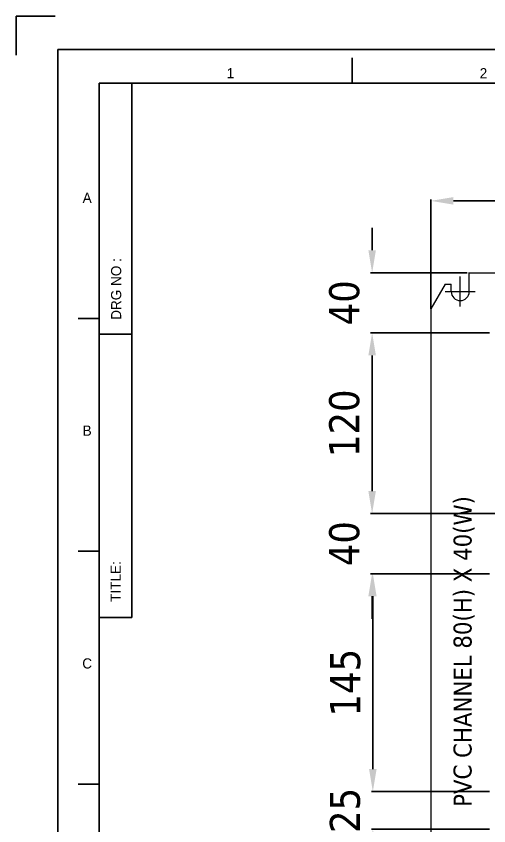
# Model space of a CAD drawing. Extents: x 867151 to 1787449, y -2071112 to -1028603.
# Drawn here: x 870776 to 871091, y -1032558 to -1032019 of the extents above; entities that cross this region are included whole.
import ezdxf
from ezdxf.enums import TextEntityAlignment as Align

# ---------------------------------------------------------------- set-up
doc = ezdxf.new("R2010")
doc.units = 0
doc.header["$LTSCALE"] = 4
doc.header["$MEASUREMENT"] = 0
doc.linetypes.add('ACAD_ISO07W100', pattern=[3.5, 0.5, -3])
doc.layers.get('0').update_dxf_attribs({"linetype": 'CONTINUOUS'})
doc.layers.get('Defpoints').update_dxf_attribs({"linetype": 'CONTINUOUS'})
doc.layers.add('BEM', color=2, linetype='CONTINUOUS')
doc.layers.add('Layer1', color=7, linetype='CONTINUOUS')
doc.styles.add('BZ2', font='GOTHIC.TTF')
doc.styles.add('Tahoma', font='tahoma.ttf')
doc.dimstyles.new('Standard$0', dxfattribs={"dimscale": 6, "dimtxt": 6.5, "dimasz": 3.247, "dimexe": 1.0675, "dimexo": 1.645, "dimgap": 2.272, "dimtad": 2, "dimdec": 0, "dimzin": 0, "dimdsep": 46, "dimtxsty": 'Standard', "dimcen": 1.545, "dimdle": 5, "dimadec": 0, "dimazin": 0, "dimtfac": 1, "dimtdec": 0, "dimtix": 1, "dimtmove": 0, "dimatfit": 3, "dimfxl": 1, "dimtolj": 1, "dimtzin": 0, "dimarcsym": 0})

# ---------------------------------------------------------------- blocks, each defined once
blk = doc.blocks.new('*D757')
at = {"layer": 'BEM', "color": 0, "lineweight": -2, "ltscale": 0.5, "transparency": 16777216}
for p, q in [((871052.02, -1032390.33), (871012.34, -1032390.33)), ((871013.34, -1032520.33), (871013.34, -1032405.33)), ((871052.02, -1032535.33), (871012.34, -1032535.33))]:
    blk.add_line(p, q, dxfattribs=at)
at = {"layer": 'BEM', "color": 0, "ltscale": 0.5, "transparency": 16777216}
for points in [[(871010.84, -1032405.33), (871015.84, -1032405.33), (871013.34, -1032390.33)], [(871010.84, -1032520.33), (871015.84, -1032520.33), (871013.34, -1032535.33)]]:
    blk.add_solid(points, dxfattribs=at)
at = {"layer": 'Defpoints', "color": 0, "ltscale": 0.5, "transparency": 16777216}
for p in [(871013.34, -1032390.33), (871053.02, -1032390.33), (871053.02, -1032535.33)]:
    blk.add_point(p, dxfattribs=at)
at = {"layer": 'BEM', "color": 4, "ltscale": 0.5, "transparency": 16777216, "insert": (870995.1, -1032462.83), "char_height": 20, "attachment_point": 5, "rotation": 90, "style": 'Tahoma'}
blk.add_mtext('\\A1;145', dxfattribs=at)
blk = doc.blocks.new('*D758')
at = {"layer": 'BEM', "color": 0, "lineweight": -2, "ltscale": 0.5, "transparency": 16777216}
for p, q in [((871051.02, -1032230.08), (871011.86, -1032230.08)), ((871012.86, -1032335.33), (871012.86, -1032245.08)), ((871052.02, -1032350.33), (871011.86, -1032350.33))]:
    blk.add_line(p, q, dxfattribs=at)
at = {"layer": 'BEM', "color": 0, "ltscale": 0.5, "transparency": 16777216}
for points in [[(871010.36, -1032245.08), (871015.36, -1032245.08), (871012.86, -1032230.08)], [(871010.36, -1032335.33), (871015.36, -1032335.33), (871012.86, -1032350.33)]]:
    blk.add_solid(points, dxfattribs=at)
at = {"layer": 'Defpoints', "color": 0, "ltscale": 0.5, "transparency": 16777216}
for p in [(871012.86, -1032230.08), (871052.02, -1032230.08), (871053.02, -1032350.33)]:
    blk.add_point(p, dxfattribs=at)
at = {"layer": 'BEM', "color": 4, "ltscale": 0.5, "transparency": 16777216, "insert": (870994.44, -1032290.21), "char_height": 20, "attachment_point": 5, "rotation": 90, "style": 'Tahoma'}
blk.add_mtext('\\A1;120', dxfattribs=at)
blk = doc.blocks.new('*D759')
at = {"layer": 'BEM', "color": 0, "lineweight": -2, "ltscale": 0.5, "transparency": 16777216}
for p, q in [((871012.86, -1032175.08), (871012.86, -1032160.08)), ((871076.02, -1032190.08), (871011.86, -1032190.08)), ((871091.02, -1032230.08), (871011.86, -1032230.08)), ((871012.86, -1032245.08), (871012.86, -1032260.08))]:
    blk.add_line(p, q, dxfattribs=at)
at = {"layer": 'BEM', "color": 0, "ltscale": 0.5, "transparency": 16777216}
for points in [[(871010.36, -1032175.08), (871015.36, -1032175.08), (871012.86, -1032190.08)], [(871010.36, -1032245.08), (871015.36, -1032245.08), (871012.86, -1032230.08)]]:
    blk.add_solid(points, dxfattribs=at)
at = {"layer": 'Defpoints', "color": 0, "ltscale": 0.5, "transparency": 16777216}
for p in [(871077.02, -1032190.08), (871012.86, -1032230.08), (871092.02, -1032230.08)]:
    blk.add_point(p, dxfattribs=at)
at = {"layer": 'BEM', "color": 4, "ltscale": 0.5, "transparency": 16777216, "insert": (870994.45, -1032210.08), "char_height": 20, "attachment_point": 5, "rotation": 90, "style": 'Tahoma'}
blk.add_mtext('\\A1;40', dxfattribs=at)
blk = doc.blocks.new('*D760')
at = {"layer": 'BEM', "color": 0, "lineweight": -2, "ltscale": 0.5, "transparency": 16777216}
for p, q in [((871012.86, -1032335.33), (871012.86, -1032320.33)), ((871098.02, -1032350.33), (871011.86, -1032350.33)), ((871091.02, -1032390.33), (871011.86, -1032390.33)), ((871012.86, -1032405.33), (871012.86, -1032420.33))]:
    blk.add_line(p, q, dxfattribs=at)
at = {"layer": 'BEM', "color": 0, "ltscale": 0.5, "transparency": 16777216}
for points in [[(871010.36, -1032335.33), (871015.36, -1032335.33), (871012.86, -1032350.33)], [(871010.36, -1032405.33), (871015.36, -1032405.33), (871012.86, -1032390.33)]]:
    blk.add_solid(points, dxfattribs=at)
at = {"layer": 'Defpoints', "color": 0, "ltscale": 0.5, "transparency": 16777216}
for p in [(871099.02, -1032350.33), (871012.86, -1032390.33), (871092.02, -1032390.33)]:
    blk.add_point(p, dxfattribs=at)
at = {"layer": 'BEM', "color": 4, "ltscale": 0.5, "transparency": 16777216, "insert": (870994.45, -1032370.33), "char_height": 20, "attachment_point": 5, "rotation": 90, "style": 'Tahoma'}
blk.add_mtext('\\A1;40', dxfattribs=at)
blk = doc.blocks.new('*D761')
at = {"layer": 'BEM', "color": 0, "lineweight": -2, "ltscale": 0.5, "transparency": 16777216}
for p, q in [((871013.34, -1032520.33), (871013.34, -1032505.33)), ((871091.02, -1032535.33), (871012.34, -1032535.33)), ((871091.02, -1032560.33), (871012.34, -1032560.33)), ((871013.34, -1032575.33), (871013.34, -1032590.33))]:
    blk.add_line(p, q, dxfattribs=at)
at = {"layer": 'BEM', "color": 0, "ltscale": 0.5, "transparency": 16777216}
for points in [[(871010.84, -1032520.33), (871015.84, -1032520.33), (871013.34, -1032535.33)], [(871010.84, -1032575.33), (871015.84, -1032575.33), (871013.34, -1032560.33)]]:
    blk.add_solid(points, dxfattribs=at)
at = {"layer": 'Defpoints', "color": 0, "ltscale": 0.5, "transparency": 16777216}
for p in [(871092.02, -1032535.33), (871013.34, -1032560.33), (871092.02, -1032560.33)]:
    blk.add_point(p, dxfattribs=at)
at = {"layer": 'BEM', "color": 4, "ltscale": 0.5, "transparency": 16777216, "insert": (870994.92, -1032547.83), "char_height": 20, "attachment_point": 5, "rotation": 90, "style": 'Tahoma'}
blk.add_mtext('\\A1;25', dxfattribs=at)
blk = doc.blocks.new('*D763')
at = {"layer": 'BEM', "color": 0, "lineweight": -2, "ltscale": 0.5, "transparency": 16777216}
for p, q in [((871052.02, -1032214.08), (871052.02, -1032141.23)), ((871602.02, -1032214.08), (871602.02, -1032141.23)), ((871067.02, -1032142.23), (871587.02, -1032142.23))]:
    blk.add_line(p, q, dxfattribs=at)
at = {"layer": 'BEM', "color": 0, "ltscale": 0.5, "transparency": 16777216}
for points in [[(871067.02, -1032139.73), (871067.02, -1032144.73), (871052.02, -1032142.23)], [(871587.02, -1032139.73), (871587.02, -1032144.73), (871602.02, -1032142.23)]]:
    blk.add_solid(points, dxfattribs=at)
at = {"layer": 'Defpoints', "color": 0, "ltscale": 0.5, "transparency": 16777216}
for p in [(871602.02, -1032142.23), (871052.02, -1032215.08), (871602.02, -1032215.08)]:
    blk.add_point(p, dxfattribs=at)
at = {"layer": 'BEM', "color": 4, "ltscale": 0.5, "transparency": 16777216, "insert": (871327.02, -1032123.82), "char_height": 20, "attachment_point": 5, "style": 'Tahoma'}
blk.add_mtext('\\A1;550', dxfattribs=at)

msp = doc.modelspace()

# ---------------------------------------------------------------- linework, layer by layer
for q in [(870801.99, -1032019.35), (870775.95, -1032045.39)]:
    msp.add_line((870775.95, -1032019.35), q)
at = {"linetype": 'ByBlock', "lineweight": 18, "ltscale": 5}
for p, q in [((871077.02, -1032190.08), (871577.52, -1032190.08)), ((871052.02, -1032214.08), (871052.02, -1032736.33))]:
    msp.add_line(p, q, dxfattribs=at)
at = {"lineweight": 18, "ltscale": 5}
for p, q in [((871077.52, -1032190.08), (871576.52, -1032190.08)), ((871077.52, -1032190.08), (871362.02, -1032190.08)), ((871077.52, -1032202.58), (871077.52, -1032190.08)), ((871071.52, -1032212.58), (871071.52, -1032192.58)), ((871061.52, -1032197.58), (871052.02, -1032214.08)), ((871061.52, -1032197.58), (871065.52, -1032197.58)), ((871065.52, -1032202.58), (871065.52, -1032197.58)), ((871061.52, -1032202.58), (871081.52, -1032202.58))]:
    msp.add_line(p, q, dxfattribs=at)
msp.add_arc((871071.52, -1032202.58), 6, 180, 0, dxfattribs=at)
at = {"layer": 'Layer1'}
for p, q in [((870999.59, -1032047.01), (870999.59, -1032063.85)), ((870831.2, -1032063.85), (872178.33, -1032063.85)), ((870831.2, -1032063.85), (870831.2, -1032996.74)), ((870852.83, -1032063.85), (870852.83, -1032419.48)), ((870831.2, -1032220.45), (870817.09, -1032220.45)), ((870831.2, -1032231.04), (870852.83, -1032231.04)), ((870817.09, -1032375.37), (870831.2, -1032375.37)), ((870852.83, -1032419.48), (870831.2, -1032419.48)), ((870817.09, -1032530.29), (870831.2, -1032530.29))]:
    msp.add_line(p, q, dxfattribs=at)
msp.add_lwpolyline([(870803.57, -1032041.6), (872200.95, -1032041.6), (872200.95, -1033017.32), (870803.57, -1033017.32)], close=True, dxfattribs=at)

# ---------------------------------------------------------------- texts
at = {"linetype": 'ACAD_ISO07W100', "ltscale": 3, "insert": (871067.05, -1032442.11), "char_height": 12, "width": 583.048, "attachment_point": 2, "rotation": 90, "style": 'Tahoma'}
msp.add_mtext('{\\C3;PVC CHANNEL 80(H) X 40(W)}', dxfattribs=at)
at = {"layer": 'Layer1', "style": 'BZ2'}
for s, p in [('1', (870918.59, -1032057.25)), ('2', (871086.98, -1032057.25)), ('A', (870823.19, -1032140.19)), ('B', (870823.19, -1032295.11)), ('C', (870823.19, -1032450.03))]:
    msp.add_text(s, height=6.74, dxfattribs=at).set_placement(p, align=Align.MIDDLE)
for s, p in [('DRG NO :', (870842.47, -1032200.86)), ('TITLE:', (870842.14, -1032395.52))]:
    msp.add_text(s, height=6.736, rotation=90, dxfattribs=at).set_placement(p, align=Align.MIDDLE)

# ---------------------------------------------------------------- dimensions: what is measured, and where the dimension line sits
at = {"layer": 'BEM', "ltscale": 0.5}
dim = msp.add_linear_dim(base=(871602.02, -1032142.23), p1=(871052.02, -1032215.08), p2=(871602.02, -1032215.08), dimstyle='Standard$0', override={"dimscale": 1, "dimtxt": 20, "dimasz": 15, "dimexe": 1, "dimexo": 1, "dimgap": 8, "dimtad": 1, "dimtxsty": 'Tahoma', "dimcen": 0.09, "dimdle": 0, "dimclrt": 4, "dimtdec": 1, "dimtix": 0, "dimtofl": 0}, dxfattribs=at)
dim.commit()
dim.dimension.update_dxf_attribs({"geometry": '*D763', "text_midpoint": (871327.02, -1032123.82)})
for base, p1, p2, picture, middle in [((871012.86, -1032230.08), (871077.02, -1032190.08), (871092.02, -1032230.08), '*D759', (871012.86, -1032210.08)), ((871012.86, -1032390.33), (871099.02, -1032350.33), (871092.02, -1032390.33), '*D760', (871012.86, -1032370.33)), ((871013.34, -1032560.33), (871092.02, -1032535.33), (871092.02, -1032560.33), '*D761', (871013.34, -1032547.83))]:
    dim = msp.add_linear_dim(base=base, p1=p1, p2=p2, angle=90, dimstyle='Standard$0', override={"dimscale": 1, "dimtxt": 20, "dimasz": 15, "dimexe": 1, "dimexo": 1, "dimgap": 8, "dimtad": 1, "dimtxsty": 'Tahoma', "dimcen": 0.09, "dimdle": 0, "dimclrt": 4, "dimtdec": 1, "dimtix": 0, "dimtofl": 0}, dxfattribs=at)
    dim.commit()
    dim.dimension.update_dxf_attribs({"geometry": picture, "text_midpoint": middle, "dimtype": 160})
for base, p1, p2, picture, middle in [((871012.86, -1032230.08), (871053.02, -1032350.33), (871052.02, -1032230.08), '*D758', (870994.44, -1032290.21)), ((871013.34, -1032390.33), (871053.02, -1032535.33), (871053.02, -1032390.33), '*D757', (870995.1, -1032462.83))]:
    dim = msp.add_linear_dim(base=base, p1=p1, p2=p2, angle=90, dimstyle='Standard$0', override={"dimscale": 1, "dimtxt": 20, "dimasz": 15, "dimexe": 1, "dimexo": 1, "dimgap": 8, "dimtad": 1, "dimtxsty": 'Tahoma', "dimcen": 0.09, "dimdle": 0, "dimclrt": 4, "dimtdec": 1, "dimtix": 0, "dimtofl": 0}, dxfattribs=at)
    dim.commit()
    dim.dimension.update_dxf_attribs({"geometry": picture, "text_midpoint": middle})

doc.saveas('drawing.dxf')
